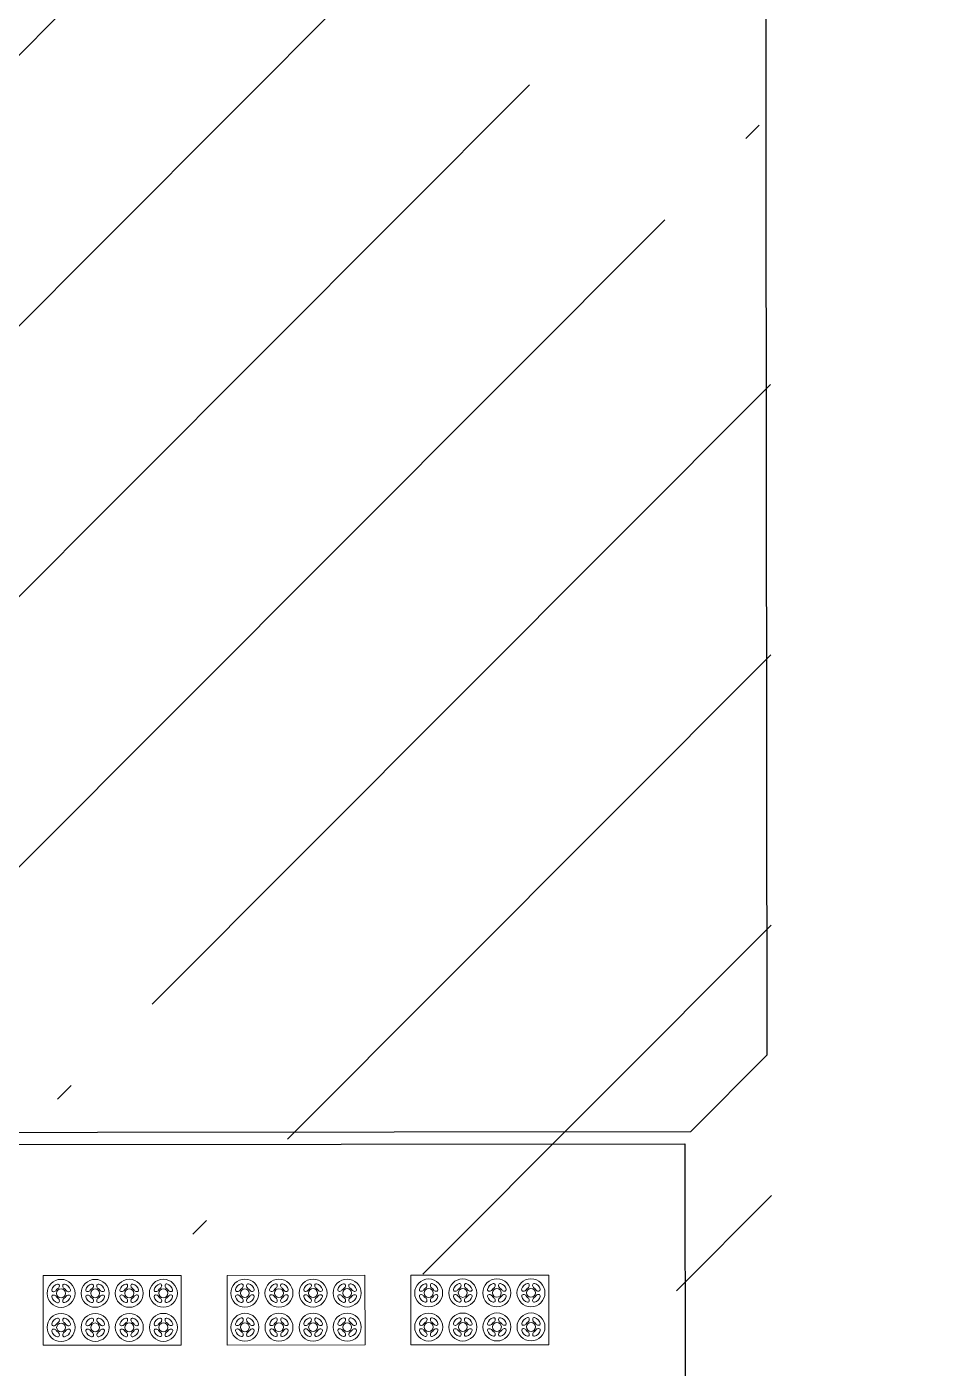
# Model space of a CAD drawing. Header units: feet. Extents: x -99009 to 3252343, y -11094690 to 9035152.
# Drawn here: x 2504556 to 2510470, y -1964709 to -1955937 of the extents above; entities that cross this region are included whole.
import ezdxf

# ---------------------------------------------------------------- set-up
doc = ezdxf.new("R2010")
doc.units = ezdxf.units.FT
doc.layers.add('1', color=1, linetype='Continuous')
doc.layers.add('GANGWAY', color=51, linetype='Continuous', lineweight=25)

# ---------------------------------------------------------------- blocks, each defined once
blk = doc.blocks.new('WNDOW BLANK')
at = {"color": 1, "lineweight": 0}
for points in [[(384147.2, 91295.7, 0.482194), (384156.9, 91283.5), (384159.5, 91283.5, 0.255713), (384176.3, 91292.7, -0.108419), (384187.7, 91304, 0.255713), (384196.9, 91320.9), (384196.9, 91323.5, 0.482194), (384184.7, 91333.2, 0.287007)], [(384231.2, 91333.2, 0.482194), (384218.9, 91323.5), (384218.9, 91320.9, 0.255713), (384228.1, 91304, -0.108419), (384239.5, 91292.7, 0.255713), (384256.4, 91283.5), (384258.9, 91283.5, 0.482194), (384268.7, 91295.7, 0.287007)], [(384184.7, 91211.7, 0.482194), (384196.9, 91221.5), (384196.9, 91224, 0.255713), (384187.7, 91240.9, -0.108419), (384176.3, 91252.2, 0.255713), (384159.5, 91261.5), (384156.9, 91261.5, 0.482194), (384147.2, 91249.2, 0.287007)], [(384268.7, 91249.2, 0.482194), (384258.9, 91261.5), (384256.4, 91261.5, 0.255713), (384239.5, 91252.2, -0.108419), (384228.1, 91240.9, 0.255713), (384218.9, 91224), (384218.9, 91221.5, 0.482194), (384231.2, 91211.7, 0.287007)]]:
    blk.add_lwpolyline(points, format="xyb", close=True, dxfattribs=at)
for radius in [91.5, 29]:
    blk.add_circle((384207.9, 91272.5), radius, dxfattribs=at)
blk = doc.blocks.new('bins')
at = {"lineweight": 0}
for p, q in [((343076, 9175.8), (343076, 9631.8)), ((343076, 9631.8), (343978, 9631.8)), ((343978, 9631.8), (343978, 9175.8)), ((343978, 9175.8), (343076, 9175.8))]:
    blk.add_line(p, q, dxfattribs=at)
for p in [(-41015.4, -81757.2), (-40792.4, -81757.2), (-40569.4, -81757.2), (-41015.4, -81980.2), (-40792.4, -81980.2), (-40569.4, -81980.2)]:
    blk.add_blockref('WNDOW BLANK', p)
for p in [(-40346.4, -81757.2), (-40346.4, -81980.2)]:
    blk.add_blockref('WNDOW BLANK', p, dxfattribs=at)

msp = doc.modelspace()

# ---------------------------------------------------------------- hatches: boundary and pattern name
h = msp.add_hatch()
h.set_pattern_fill('ACAD_ISO06W100', color=3, scale=250, angle=45.065051714, style=0)
h.set_pattern_definition([(45.06505, (3631160, -1324213.2), (-884.8864, 882.8794), [6000, -750, 125, -750, 125, -1625]), (45.06505, (3631160, -1324213.2), (-884.8864, 882.8794), [-8500, 125, -750])])
h.paths.add_polyline_path([(2509400.40593, -1941970.88363), (2508486.43847, -1941162.4145), (2460377.81695, -1941217.03545), (2459879.56432, -1942756.35235), (2459903.4081, -1963757.29307), (2460403.97546, -1964256.72506), (2508925.64567, -1964201.63515), (2509425.07766, -1963701.06779)])
h.paths.add_polyline_path([(2481953.05645, -1947942.20714), (2481959.13495, -1953295.98271), (2486170.4077, -1953291.20137), (2486164.3292, -1947937.4258)], flags=24)

# ---------------------------------------------------------------- linework, layer by layer
at = {"color": 0, "transparency": 33554684}
msp.add_line((2459896.9006, -1963296.1989), (2508859.86904, -1963240.60796), dxfattribs=at)
at = {"transparency": 33554684}
msp.add_line((2508859.86904, -1963240.60796), (2508870.55352, -1972651.2019), dxfattribs=at)
at = {"layer": '1'}
msp.add_arc((2520410.24778, -1978395.99612), 100000, 84.1346387202, 194.3871675539, dxfattribs=at)
at = {"layer": 'GANGWAY', "color": 141, "lineweight": -3}
msp.add_lwpolyline([(2509373.99929, -1941161.4068), (2460377.81695, -1941217.03545), (2459878.38496, -1941717.60281), (2459902.22647, -1962716.54879), (2460402.79383, -1963215.98078), (2508898.97649, -1963160.91981), (2509398.40849, -1962660.35245)], close=True, dxfattribs=at)

# ---------------------------------------------------------------- block references
at = {"transparency": 33554684, "xscale": -1, "rotation": 0.06505171407317015}
for p in [(2848651.8646, -1973344.23318), (2849853.86383, -1973342.86847), (2851055.86305, -1973341.50376)]:
    msp.add_blockref('bins', p, dxfattribs=at)

doc.saveas('drawing.dxf')
